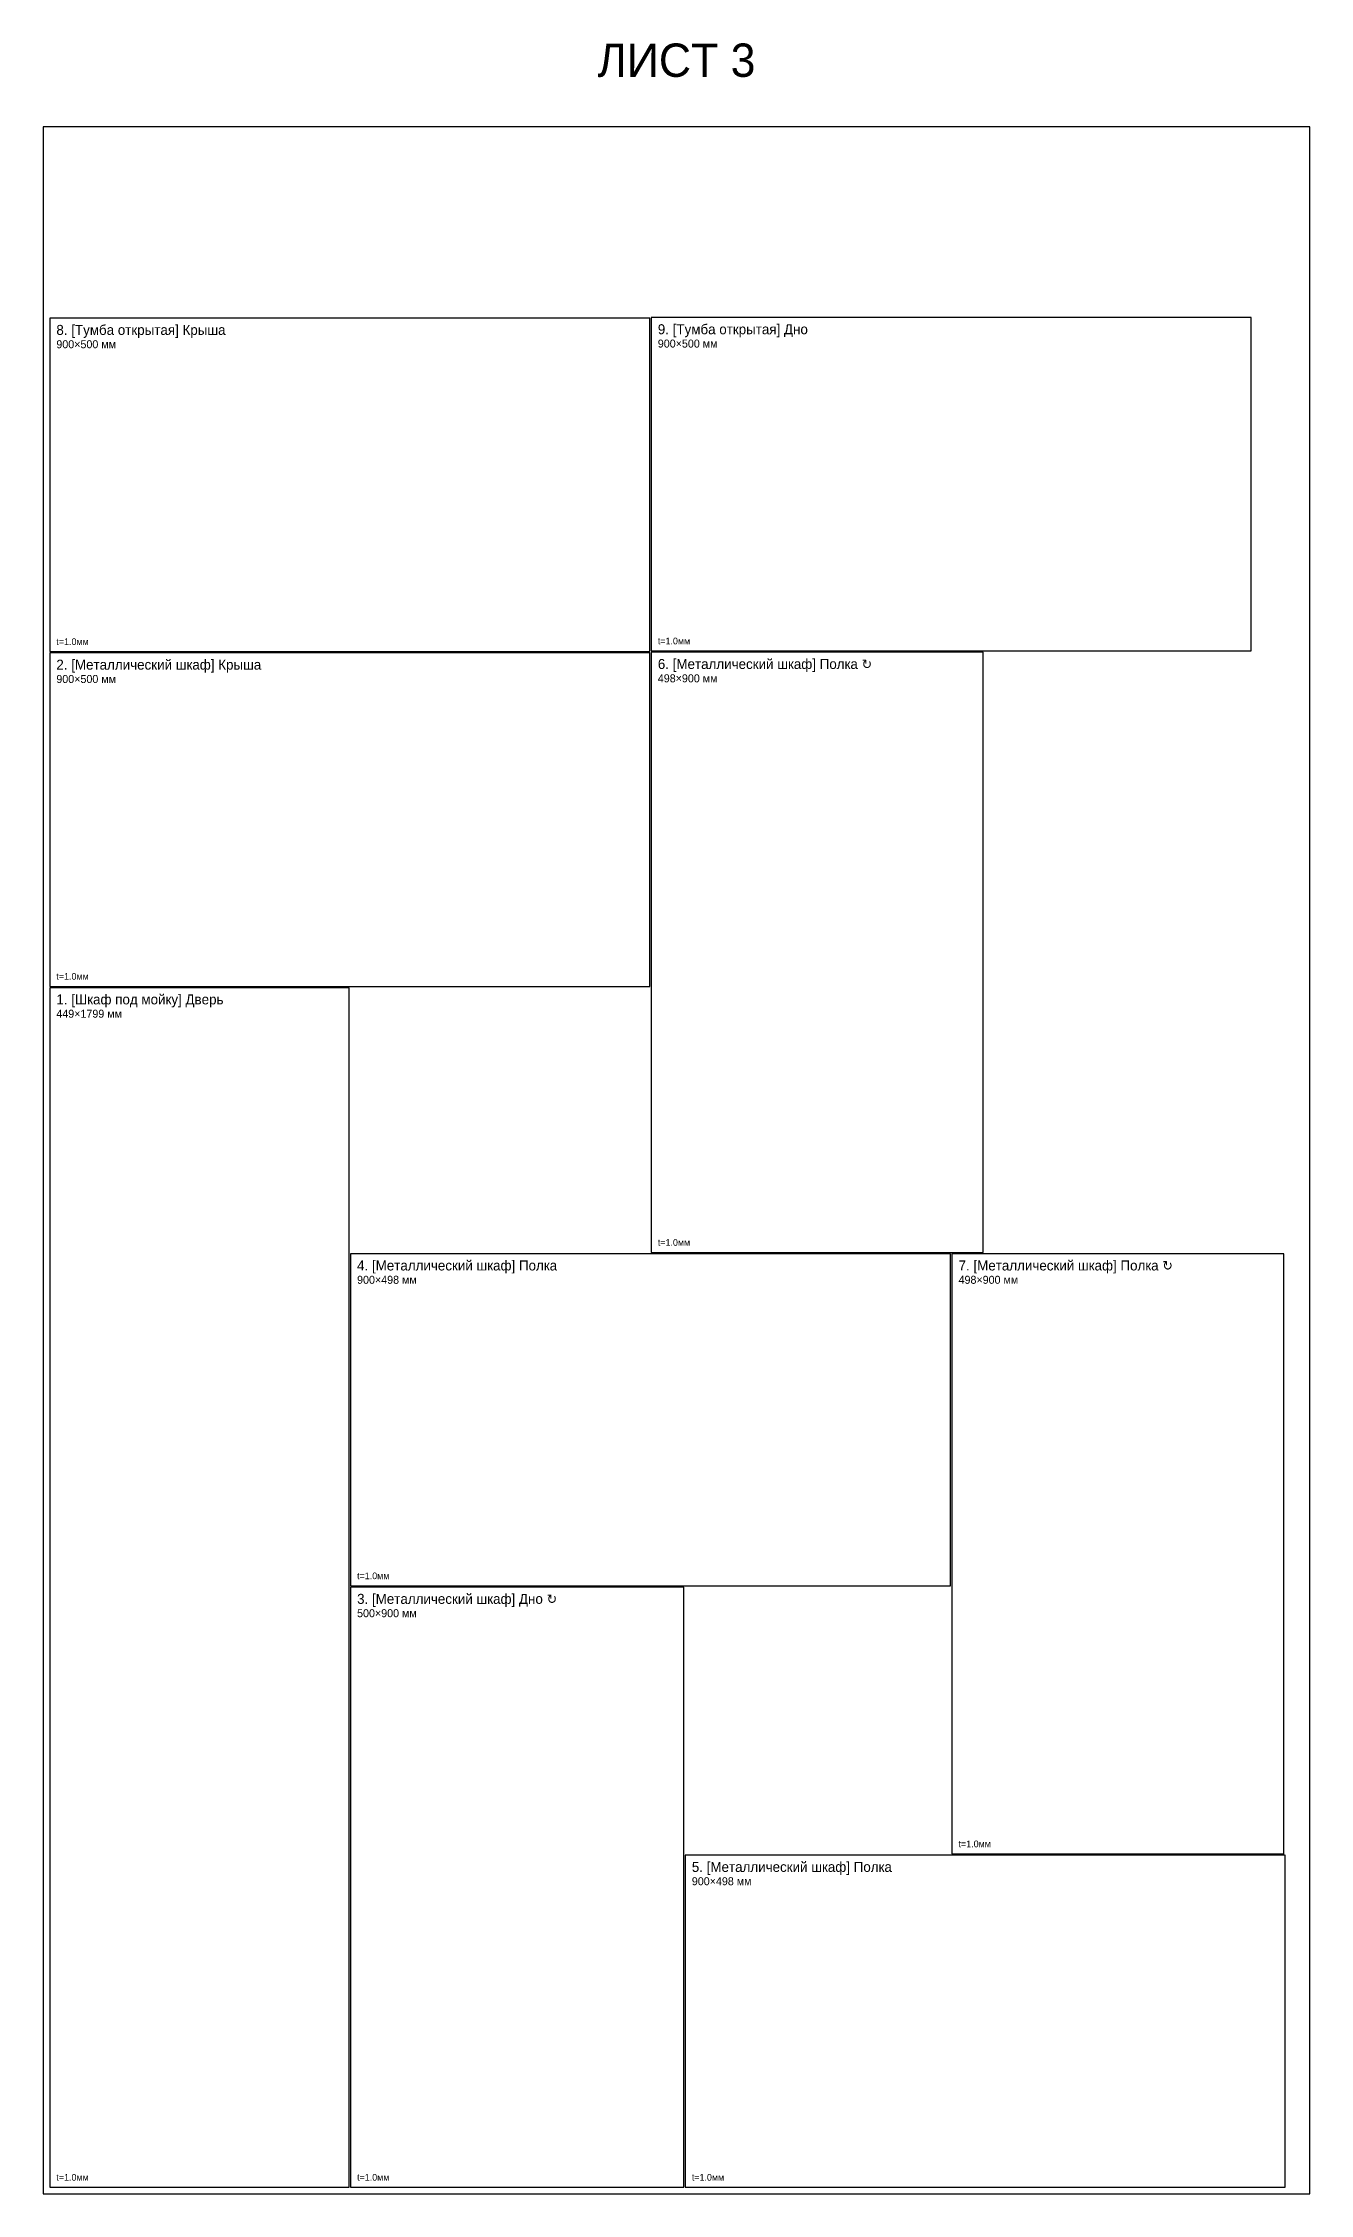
# Model space of a CAD drawing. Header units: metres. Extents: x 0 to 1900, y 0 to 13426.
# Drawn here: x 0 to 1900, y 6800 to 10026 of the extents above; entities that cross this region are included whole.
import ezdxf
from ezdxf.enums import TextEntityAlignment as Align

# ---------------------------------------------------------------- set-up
doc = ezdxf.new("R2010")
doc.units = ezdxf.units.M
for name, color, linetype in [('CUT', 5, 'Continuous'), ('SHEET', 1, 'Continuous'), ('TEXT', 7, 'Continuous')]:
    doc.layers.add(name, color=color, linetype=linetype)

msp = doc.modelspace()

# ---------------------------------------------------------------- linework, layer by layer
at = {"layer": 'CUT', "color": 5}
for points in [[(10, 9113), (910, 9113), (910, 9613), (10, 9613), (10, 9113)], [(912, 9114), (1812, 9114), (1812, 9614), (912, 9614), (912, 9114)], [(10, 8611), (910, 8611), (910, 9111), (10, 9111), (10, 8611)], [(912, 8212), (1410, 8212), (1410, 9112), (912, 9112), (912, 8212)], [(10, 6810), (459, 6810), (459, 8609), (10, 8609), (10, 6810)], [(461, 7712), (1361, 7712), (1361, 8210), (461, 8210), (461, 7712)], [(1363, 7310), (1861, 7310), (1861, 8210), (1363, 8210), (1363, 7310)], [(461, 6810), (961, 6810), (961, 7710), (461, 7710), (461, 6810)], [(963, 6810), (1863, 6810), (1863, 7308), (963, 7308), (963, 6810)]]:
    msp.add_lwpolyline(points, dxfattribs=at)
at = {"layer": 'SHEET', "color": 1}
msp.add_lwpolyline([(0, 6800), (1900, 6800), (1900, 9900), (0, 9900), (0, 6800)], dxfattribs=at)

# ---------------------------------------------------------------- texts
at = {"layer": 'TEXT', "color": 7}
msp.add_text('ЛИСТ 3', height=50, dxfattribs=at).set_placement((950, 10000), align=Align.MIDDLE_CENTER)
for s, p in [('8. [Тумба открытая] Крыша', (20, 9588)), ('9. [Тумба открытая] Дно', (922, 9589)), ('2. [Металлический шкаф] Крыша', (20, 9086)), ('6. [Металлический шкаф] Полка ↻', (922, 9087)), ('1. [Шкаф под мойку] Дверь', (20, 8584)), ('4. [Металлический шкаф] Полка', (471, 8185)), ('7. [Металлический шкаф] Полка ↻', (1373, 8185)), ('3. [Металлический шкаф] Дно ↻', (471, 7685)), ('5. [Металлический шкаф] Полка', (973, 7283))]:
    msp.add_text(s, height=15, dxfattribs=at).set_placement(p)
at = {"layer": 'TEXT', "color": 3}
for s, p in [('900×500 мм', (922, 9569)), ('900×500 мм', (20, 9568)), ('900×500 мм', (20, 9066)), ('498×900 мм', (922, 9067)), ('449×1799 мм', (20, 8564)), ('900×498 мм', (471, 8165)), ('498×900 мм', (1373, 8165)), ('500×900 мм', (471, 7665)), ('900×498 мм', (973, 7263))]:
    msp.add_text(s, height=12, dxfattribs=at).set_placement(p)
at = {"layer": 'TEXT', "color": 8}
for p in [(20, 9123), (922, 9124), (20, 8621), (922, 8222), (471, 7722), (1373, 7320), (20, 6820), (471, 6820), (973, 6820)]:
    msp.add_text('t=1.0мм', height=10, dxfattribs=at).set_placement(p)

doc.saveas('drawing.dxf')
